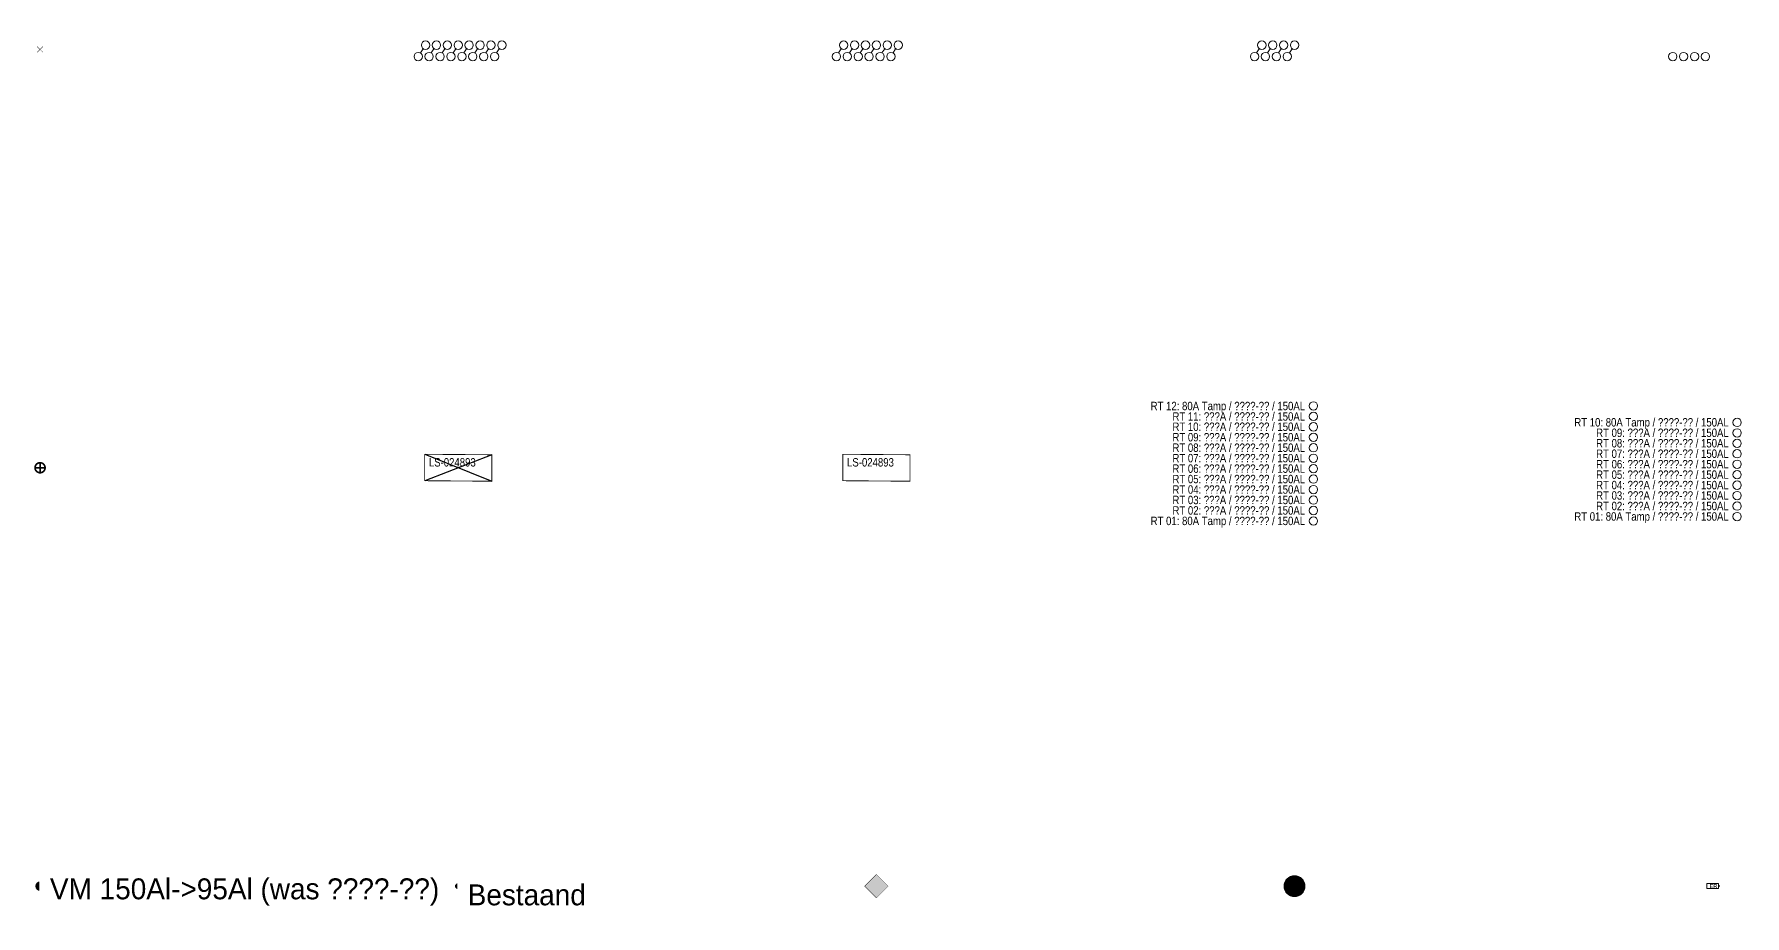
# Model space of a CAD drawing. Extents: x -25 to 358, y -10 to 454.
# Drawn here: x 149.3 to 353.8, y 96.5 to 201.8 of the extents above; entities that cross this region are included whole.
import ezdxf
from ezdxf.enums import TextEntityAlignment as Align

# ---------------------------------------------------------------- set-up
doc = ezdxf.new("R2018")
doc.units = 0
doc.header["$MEASUREMENT"] = 0
doc.linetypes.add('DASHED', pattern=[0.75, 0.5, -0.25])
for name, color, linetype, lineweight in [('01 - Bestaande kabel', 125, 'Continuous', 0), ('02 - Overzetter lijn', 7, 'Continuous', 0), ('02 - Sanering', 6, 'Continuous', 0), ('02 - Sanering lijn', 7, 'Continuous', 0), ('Aansluiting LS K01', 120, 'DASHED', 0), ('Aansluiting LS K02', 52, 'DASHED', 0), ('Aansluiting LS K03', 5, 'DASHED', 0), ('Aansluiting LS K06', 30, 'DASHED', 0), ('Aansluiting LS K07', 252, 'DASHED', 0), ('Aansluiting LS K08', 244, 'DASHED', 0), ('Aansluiting LS K09', 104, 'DASHED', 0), ('Aansluiting LS K10', 1, 'DASHED', 0), ('Aansluiting LS K11', 190, 'DASHED', 0), ('Aansluiting LS K12', 201, 'DASHED', 0), ('AANSLUITKAST', 7, 'Continuous', 0), ('Knooppunt LS AM', 7, 'Continuous', 0)]:
    doc.layers.add(name, color=color, linetype=linetype, lineweight=lineweight)
for name, color, linetype in [('01 - Station', 7, 'Continuous'), ('02 - Overzetter', 6, 'Continuous'), ('TEST_INSERT', 7, 'Continuous')]:
    doc.layers.add(name, color=color, linetype=linetype)
doc.layers.add('Aansluiting LS K04', color=7, linetype='DASHED', lineweight=0, true_color=0x00f000)
doc.layers.add('Aansluiting LS K05', color=7, linetype='DASHED', lineweight=0, true_color=0xeb00eb)
doc.styles.add('TECHBASE_ARIAL_NOVA_LIGHT', font='ArialNova-Light.ttf')

# ---------------------------------------------------------------- blocks, each defined once
blk = doc.blocks.new('TB_MOF bestaand-nieuw__40955691265E_0B312397_ANL1_TEXT1_H045')
h = blk.add_hatch(color=0)
h.dxf.hatch_style = 1
h.paths.add_polyline_path([(0, 0.5), (0, -0.5, 0.414214), (0.5, 0, 0.414214)])
at = {"layer": '01 - Bestaande kabel'}
h = blk.add_hatch(color=256, dxfattribs=at)
h.dxf.hatch_style = 1
h.paths.add_polyline_path([(-0.5, 0, 0.414214), (0, -0.5), (0, 0.5, 0.414214)])
blk.add_lwpolyline([(0, 0.5), (0, -0.5)], dxfattribs=at)
at = {"layer": '01 - Station'}
blk.add_lwpolyline([(0, 0.5), (0, -0.5)], dxfattribs=at)
at = {"layer": 'Knooppunt LS AM'}
blk.add_circle((0, 0), 0.5, dxfattribs=at)
at = {"lineweight": 30, "flags": 104}
blk.add_attdef('MOF_TEKST', text='', height=0.45, dxfattribs=at).set_placement((1.18, 0.93), align=Align.TOP_LEFT)
blk = doc.blocks.new('TB_BESTAANDE MOF__40955691265E_17C99F20_ANL1_BLACK_CONT7_1_TEXT1_H045')
at = {"layer": '01 - Bestaande kabel', "transparency": 33554687}
h = blk.add_hatch(color=256, dxfattribs=at)
h.dxf.hatch_style = 1
edge = h.paths.add_edge_path()
edge.add_arc((0, 0), 0.305, 0, 360)
at = {"color": 7, "linetype": 'Continuous'}
blk.add_circle((0, 0), 0.305, dxfattribs=at)
at = {"color": 7, "lineweight": 30, "flags": 104}
blk.add_attdef('MOF_TEKST', text='', height=0.45, dxfattribs=at).set_placement((1.13, 0.21), align=Align.TOP_LEFT)
blk = doc.blocks.new('TB_OVERZETTER__40955691265E_5DBAF48F_ANL1')
at = {"layer": '02 - Overzetter', "transparency": 33554687}
h = blk.add_hatch(color=0, dxfattribs=at)
h.dxf.hatch_style = 1
h.paths.add_polyline_path([(-1.41, 0), (0, 1.41), (1.41, 0), (0, -1.41)])
at = {"layer": '02 - Overzetter lijn', "const_width": 0.05}
blk.add_lwpolyline([(-1.41, 0), (0, 1.41), (1.41, 0), (0, -1.41)], close=True, dxfattribs=at)
blk = doc.blocks.new('TB_SANERING__40955691265E_2B4CFC34_ANL1')
at = {"layer": '02 - Sanering', "transparency": 33554687}
h = blk.add_hatch(color=0, dxfattribs=at)
h.dxf.hatch_style = 1
h.paths.add_polyline_path([(1.25, 0, 1), (-1.25, 0, 1)])
at = {"layer": '02 - Sanering lijn'}
blk.add_circle((0, 0), 1.25, dxfattribs=at)
blk = doc.blocks.new('TB_ER__40955691265E_7A475A8B_ANL1')
at = {"layer": 'Aansluiting LS K04', "linetype": 'Continuous'}
blk.add_lwpolyline([(-0.71, 0.3), (0.71, 0.3), (0.71, -0.29), (-0.71, -0.29)], close=True, dxfattribs=at)
at = {"layer": 'Aansluiting LS K04'}
for points in [[(0.81, 0), (0.71, 0.1)], [(0.71, 0), (0.81, 0)], [(0.81, 0), (0.71, -0.08)]]:
    blk.add_lwpolyline(points, dxfattribs=at)
at = {"layer": 'Aansluiting LS K04', "insert": (-0.38, 0.25), "char_height": 0.5, "attachment_point": 1, "style": 'TECHBASE_ARIAL_NOVA_LIGHT'}
blk.add_mtext_dynamic_manual_height_columns('ER', width=1.2986, gutter_width=2.5, heights=[0], dxfattribs=at)
blk = doc.blocks.new('TB_Lampie__40955691265E_17A284B9_ANL1')
at = {"const_width": 0.2}
blk.add_lwpolyline([(-0.6, 0.03, 1.031433), (0.6, 0.01, 0.965968)], format="xyb", close=True, dxfattribs=at)
for points in [[(-0.6, 0), (0.6, 0)], [(0, 0.6), (0, -0.6)]]:
    blk.add_lwpolyline(points, dxfattribs=at)
blk = doc.blocks.new('TB_LS KAST VERWIJDEREN__40955691265E_7ABCBC3D_ANL1')
at = {"layer": '01 - Station', "const_width": 0.1}
blk.add_lwpolyline([(-4.01, 1.61), (4.01, 1.55), (4.01, -1.61), (-4.01, -1.55)], close=True, dxfattribs=at)
at = {"layer": '01 - Station'}
for points in [[(-4.01, 1.61), (4.01, -1.61)], [(4.01, 1.55), (-4.01, -1.55)]]:
    blk.add_lwpolyline(points, dxfattribs=at)
at = {"style": 'TECHBASE_ARIAL_NOVA_LIGHT'}
blk.add_attdef('LS_KAST', (-3.51, 0.15), '', height=1, dxfattribs=at)
blk = doc.blocks.new('TB_LS KAST BEHOUDEN__40955691265E_CF6EBBA4_ANL1')
at = {"layer": '01 - Station', "const_width": 0.1}
blk.add_lwpolyline([(-4.01, 1.61), (4.01, 1.55), (4.01, -1.61), (-4.01, -1.55)], close=True, dxfattribs=at)
at = {"style": 'TECHBASE_ARIAL_NOVA_LIGHT'}
blk.add_attdef('LS_KAST', (-3.51, 0.15), '', height=1, dxfattribs=at)
blk = doc.blocks.new('TB_RT 1-12 LS__40955691265E_2D0FA900_ANL1_RT_BACK1')
at = {"linetype": 'DASHED'}
blk.add_wipeout([(-24.51, 8.12), (3.18, 8.12), (3.18, -7.51), (-24.51, -7.51)], dxfattribs=at)
at = {"layer": 'Aansluiting LS K01', "linetype": 'Continuous'}
blk.add_circle((2.26, -6.36), 0.5, dxfattribs=at)
at = {"layer": 'Aansluiting LS K02', "linetype": 'Continuous'}
blk.add_circle((2.26, -5.11), 0.5, dxfattribs=at)
at = {"layer": 'Aansluiting LS K03', "linetype": 'Continuous'}
blk.add_circle((2.26, -3.86), 0.5, dxfattribs=at)
at = {"layer": 'Aansluiting LS K04', "linetype": 'Continuous'}
blk.add_circle((2.26, -2.61), 0.5, dxfattribs=at)
at = {"layer": 'Aansluiting LS K05', "linetype": 'Continuous'}
blk.add_circle((2.26, -1.36), 0.5, dxfattribs=at)
at = {"layer": 'Aansluiting LS K06', "linetype": 'Continuous'}
blk.add_circle((2.26, -0.11), 0.5, dxfattribs=at)
at = {"layer": 'Aansluiting LS K07', "linetype": 'Continuous'}
blk.add_circle((2.26, 1.14), 0.5, dxfattribs=at)
at = {"layer": 'Aansluiting LS K08', "linetype": 'Continuous'}
blk.add_circle((2.26, 2.39), 0.5, dxfattribs=at)
at = {"layer": 'Aansluiting LS K09', "linetype": 'Continuous'}
blk.add_circle((2.26, 3.64), 0.5, dxfattribs=at)
at = {"layer": 'Aansluiting LS K10', "linetype": 'Continuous'}
blk.add_circle((2.26, 4.89), 0.5, dxfattribs=at)
at = {"layer": 'Aansluiting LS K11', "linetype": 'Continuous'}
blk.add_circle((2.26, 6.14), 0.5, dxfattribs=at)
at = {"layer": 'Aansluiting LS K12', "linetype": 'Continuous'}
blk.add_circle((2.26, 7.39), 0.5, dxfattribs=at)
at = {"layer": 'Aansluiting LS K01', "style": 'TECHBASE_ARIAL_NOVA_LIGHT'}
blk.add_attdef('RT_01:', text='', height=1, dxfattribs=at).set_placement((1.26, -6.85), align=Align.RIGHT)
at = {"layer": 'Aansluiting LS K02', "style": 'TECHBASE_ARIAL_NOVA_LIGHT'}
blk.add_attdef('RT_02:', text='', height=1, dxfattribs=at).set_placement((1.26, -5.6), align=Align.RIGHT)
at = {"layer": 'Aansluiting LS K03', "style": 'TECHBASE_ARIAL_NOVA_LIGHT'}
blk.add_attdef('RT_03:', text='', height=1, dxfattribs=at).set_placement((1.26, -4.35), align=Align.RIGHT)
at = {"layer": 'Aansluiting LS K04', "style": 'TECHBASE_ARIAL_NOVA_LIGHT'}
blk.add_attdef('RT_04:', text='', height=1, dxfattribs=at).set_placement((1.26, -3.1), align=Align.RIGHT)
at = {"layer": 'Aansluiting LS K05', "style": 'TECHBASE_ARIAL_NOVA_LIGHT'}
blk.add_attdef('RT_05:', text='', height=1, dxfattribs=at).set_placement((1.26, -1.85), align=Align.RIGHT)
at = {"layer": 'Aansluiting LS K06', "style": 'TECHBASE_ARIAL_NOVA_LIGHT'}
blk.add_attdef('RT_06:', text='', height=1, dxfattribs=at).set_placement((1.26, -0.6), align=Align.RIGHT)
at = {"layer": 'Aansluiting LS K07', "style": 'TECHBASE_ARIAL_NOVA_LIGHT'}
blk.add_attdef('RT_07:', text='', height=1, dxfattribs=at).set_placement((1.26, 0.65), align=Align.RIGHT)
at = {"layer": 'Aansluiting LS K08', "style": 'TECHBASE_ARIAL_NOVA_LIGHT'}
blk.add_attdef('RT_08:', text='', height=1, dxfattribs=at).set_placement((1.26, 1.9), align=Align.RIGHT)
at = {"layer": 'Aansluiting LS K09', "style": 'TECHBASE_ARIAL_NOVA_LIGHT'}
blk.add_attdef('RT_09:', text='', height=1, dxfattribs=at).set_placement((1.26, 3.15), align=Align.RIGHT)
at = {"layer": 'Aansluiting LS K10', "style": 'TECHBASE_ARIAL_NOVA_LIGHT'}
blk.add_attdef('RT_10:', text='', height=1, dxfattribs=at).set_placement((1.26, 4.4), align=Align.RIGHT)
at = {"layer": 'Aansluiting LS K11', "style": 'TECHBASE_ARIAL_NOVA_LIGHT'}
blk.add_attdef('RT_11:', text='', height=1, dxfattribs=at).set_placement((1.26, 5.63), align=Align.RIGHT)
at = {"layer": 'Aansluiting LS K12', "style": 'TECHBASE_ARIAL_NOVA_LIGHT'}
blk.add_attdef('RT_12:', text='', height=1, dxfattribs=at).set_placement((1.26, 6.88), align=Align.RIGHT)
blk = doc.blocks.new('TB_RT 1-10 LS__40955691265E_CA5A1F55_ANL1_RT_BACK1')
at = {"linetype": 'DASHED'}
blk.add_wipeout([(-23.85, 6.25), (3.84, 6.25), (3.84, -6.98), (-23.85, -6.98)], dxfattribs=at)
at = {"layer": 'Aansluiting LS K01', "linetype": 'Continuous'}
blk.add_circle((2.92, -5.83), 0.5, dxfattribs=at)
at = {"layer": 'Aansluiting LS K02', "linetype": 'Continuous'}
blk.add_circle((2.92, -4.58), 0.5, dxfattribs=at)
at = {"layer": 'Aansluiting LS K03', "linetype": 'Continuous'}
blk.add_circle((2.92, -3.33), 0.5, dxfattribs=at)
at = {"layer": 'Aansluiting LS K04', "linetype": 'Continuous'}
blk.add_circle((2.92, -2.08), 0.5, dxfattribs=at)
at = {"layer": 'Aansluiting LS K05', "linetype": 'Continuous'}
blk.add_circle((2.92, -0.83), 0.5, dxfattribs=at)
at = {"layer": 'Aansluiting LS K06', "linetype": 'Continuous'}
blk.add_circle((2.92, 0.42), 0.5, dxfattribs=at)
at = {"layer": 'Aansluiting LS K07', "linetype": 'Continuous'}
blk.add_circle((2.92, 1.67), 0.5, dxfattribs=at)
at = {"layer": 'Aansluiting LS K08', "linetype": 'Continuous'}
blk.add_circle((2.92, 2.92), 0.5, dxfattribs=at)
at = {"layer": 'Aansluiting LS K09', "linetype": 'Continuous'}
blk.add_circle((2.92, 4.17), 0.5, dxfattribs=at)
at = {"layer": 'Aansluiting LS K10', "linetype": 'Continuous'}
blk.add_circle((2.92, 5.42), 0.5, dxfattribs=at)
at = {"layer": 'Aansluiting LS K01', "style": 'TECHBASE_ARIAL_NOVA_LIGHT'}
blk.add_attdef('RT_01:', text='', height=1, dxfattribs=at).set_placement((1.92, -6.32), align=Align.RIGHT)
at = {"layer": 'Aansluiting LS K02', "style": 'TECHBASE_ARIAL_NOVA_LIGHT'}
blk.add_attdef('RT_02:', text='', height=1, dxfattribs=at).set_placement((1.92, -5.07), align=Align.RIGHT)
at = {"layer": 'Aansluiting LS K03', "style": 'TECHBASE_ARIAL_NOVA_LIGHT'}
blk.add_attdef('RT_03:', text='', height=1, dxfattribs=at).set_placement((1.92, -3.81), align=Align.RIGHT)
at = {"layer": 'Aansluiting LS K04', "style": 'TECHBASE_ARIAL_NOVA_LIGHT'}
blk.add_attdef('RT_04:', text='', height=1, dxfattribs=at).set_placement((1.92, -2.57), align=Align.RIGHT)
at = {"layer": 'Aansluiting LS K05', "style": 'TECHBASE_ARIAL_NOVA_LIGHT'}
blk.add_attdef('RT_05:', text='', height=1, dxfattribs=at).set_placement((1.92, -1.32), align=Align.RIGHT)
at = {"layer": 'Aansluiting LS K06', "style": 'TECHBASE_ARIAL_NOVA_LIGHT'}
blk.add_attdef('RT_06:', text='', height=1, dxfattribs=at).set_placement((1.92, -0.07), align=Align.RIGHT)
at = {"layer": 'Aansluiting LS K07', "style": 'TECHBASE_ARIAL_NOVA_LIGHT'}
blk.add_attdef('RT_07:', text='', height=1, dxfattribs=at).set_placement((1.92, 1.18), align=Align.RIGHT)
at = {"layer": 'Aansluiting LS K08', "style": 'TECHBASE_ARIAL_NOVA_LIGHT'}
blk.add_attdef('RT_08:', text='', height=1, dxfattribs=at).set_placement((1.92, 2.43), align=Align.RIGHT)
at = {"layer": 'Aansluiting LS K09', "style": 'TECHBASE_ARIAL_NOVA_LIGHT'}
blk.add_attdef('RT_09:', text='', height=1, dxfattribs=at).set_placement((1.92, 3.68), align=Align.RIGHT)
at = {"layer": 'Aansluiting LS K10', "style": 'TECHBASE_ARIAL_NOVA_LIGHT'}
blk.add_attdef('RT_10:', text='', height=1, dxfattribs=at).set_placement((1.92, 4.93), align=Align.RIGHT)
blk = doc.blocks.new('TB_Zekering__40955691265E_3E50730F_ANL1')
at = {"color": 0, "linetype": 'Continuous', "const_width": 0.05}
for points in [[(-0.36, 0.34), (0.35, -0.35)], [(-0.35, -0.35), (0.35, 0.35)]]:
    blk.add_lwpolyline(points, dxfattribs=at)
blk = doc.blocks.new('TB_LS Kast RT 1-8 L-R__40955691265E_1401D99F_ANL1')
at = {"layer": 'AANSLUITKAST'}
for points in [[(-4.53, -0.4), (-4.21, 0.06)], [(-3.23, -0.4), (-2.91, 0.06)], [(-1.93, -0.4), (-1.61, 0.06)], [(-0.62, -0.4), (-0.3, 0.06)], [(0.67, -0.4), (1, 0.07)], [(1.99, -0.4), (2.3, 0.07)], [(3.29, -0.4), (3.61, 0.07)], [(4.59, -0.4), (4.91, 0.07)]]:
    blk.add_lwpolyline(points, dxfattribs=at)
for centre in [(-3.91, 0.5), (-2.61, 0.5), (-1.3, 0.5), (0, 0.5), (1.3, 0.5), (2.61, 0.5), (3.91, 0.5), (5.22, 0.5), (-4.78, -0.87), (-3.48, -0.87), (-2.17, -0.87), (-0.87, -0.87), (0.44, -0.87), (1.74, -0.87), (3.05, -0.87), (4.35, -0.87)]:
    blk.add_circle(centre, 0.5, dxfattribs=at)
at = {"color": 7, "style": 'TECHBASE_ARIAL_NOVA_LIGHT'}
for tag, p in [('RI8', (-4.57, -1.76)), ('RI7', (-3.26, -1.76)), ('RI6', (-1.96, -1.76)), ('RI5', (-0.65, -1.76)), ('RI4', (0.65, -1.76)), ('RI3', (1.96, -1.76)), ('RI2', (3.26, -1.76)), ('RI1', (4.56, -1.76))]:
    blk.add_attdef(tag, text='', height=0.5, rotation=90, dxfattribs=at).set_placement(p, align=Align.RIGHT)
blk = doc.blocks.new('TB_LS Kast RT 1-6 L-R__40955691265E_9E8C4473_ANL1')
at = {"layer": 'AANSLUITKAST'}
for points in [[(-4.53, -0.4), (-4.21, 0.06)], [(-3.23, -0.4), (-2.91, 0.06)], [(-1.93, -0.4), (-1.61, 0.06)], [(-0.62, -0.4), (-0.3, 0.06)], [(0.67, -0.4), (1, 0.07)], [(1.99, -0.4), (2.3, 0.07)]]:
    blk.add_lwpolyline(points, dxfattribs=at)
for centre in [(-3.91, 0.5), (-2.61, 0.5), (-1.3, 0.5), (0, 0.5), (1.3, 0.5), (2.61, 0.5), (-4.78, -0.87), (-3.48, -0.87), (-2.17, -0.87), (-0.87, -0.87), (0.44, -0.87), (1.74, -0.87)]:
    blk.add_circle(centre, 0.5, dxfattribs=at)
at = {"color": 7, "style": 'TECHBASE_ARIAL_NOVA_LIGHT'}
for tag, p in [('RI6', (-4.57, -1.76)), ('RI5', (-3.26, -1.76)), ('RI4', (-1.96, -1.76)), ('RI3', (-0.65, -1.76)), ('RI2', (0.65, -1.76)), ('RI1', (1.96, -1.76))]:
    blk.add_attdef(tag, text='', height=0.5, rotation=90, dxfattribs=at).set_placement(p, align=Align.RIGHT)
blk = doc.blocks.new('TB_LS Kast RT 1-4 L-R__40955691265E_97770BF3_ANL1')
at = {"layer": 'AANSLUITKAST'}
for points in [[(-4.53, -0.4), (-4.21, 0.06)], [(-3.23, -0.4), (-2.91, 0.06)], [(-1.93, -0.4), (-1.61, 0.06)], [(-0.62, -0.4), (-0.3, 0.06)]]:
    blk.add_lwpolyline(points, dxfattribs=at)
for centre in [(-3.91, 0.5), (-2.61, 0.5), (-1.3, 0.5), (0, 0.5), (-4.78, -0.87), (-3.48, -0.87), (-2.17, -0.87), (-0.87, -0.87)]:
    blk.add_circle(centre, 0.5, dxfattribs=at)
at = {"color": 7, "style": 'TECHBASE_ARIAL_NOVA_LIGHT'}
for tag, p in [('RI4', (-4.57, -1.76)), ('RI3', (-3.26, -1.76)), ('RI2', (-1.96, -1.76)), ('RI1', (-0.65, -1.76))]:
    blk.add_attdef(tag, text='', height=0.5, rotation=90, dxfattribs=at).set_placement(p, align=Align.RIGHT)
blk = doc.blocks.new('TB_RT 1-4 LS kast__40955691265E_DA04E606_ANL1_RT_BACK1')
at = {"layer": 'AANSLUITKAST'}
for centre in [(-4.78, -0.87), (-3.48, -0.87), (-2.17, -0.87), (-0.87, -0.87)]:
    blk.add_circle(centre, 0.5, dxfattribs=at)
at = {"color": 7, "style": 'TECHBASE_ARIAL_NOVA_LIGHT'}
for tag, p in [('RI4', (-4.57, -1.76)), ('RI3', (-3.26, -1.76)), ('RI2', (-1.96, -1.76)), ('RI1', (-0.65, -1.76))]:
    blk.add_attdef(tag, text='', height=0.5, rotation=90, dxfattribs=at).set_placement(p, align=Align.RIGHT)

msp = doc.modelspace()

# ---------------------------------------------------------------- block references
at = {"layer": 'TEST_INSERT'}
for name, p in [('TB_LS Kast RT 1-8 L-R__40955691265E_1401D99F_ANL1', (200, 200)), ('TB_LS Kast RT 1-6 L-R__40955691265E_9E8C4473_ANL1', (250, 200)), ('TB_LS Kast RT 1-4 L-R__40955691265E_97770BF3_ANL1', (300, 200)), ('TB_RT 1-4 LS kast__40955691265E_DA04E606_ANL1_RT_BACK1', (350, 200)), ('TB_Zekering__40955691265E_3E50730F_ANL1', (150, 200)), ('TB_Lampie__40955691265E_17A284B9_ANL1', (150, 150)), ('TB_OVERZETTER__40955691265E_5DBAF48F_ANL1', (250, 100)), ('TB_SANERING__40955691265E_2B4CFC34_ANL1', (300, 100))]:
    msp.add_blockref(name, p, dxfattribs=at)
for name, p, values in [('TB_RT 1-12 LS__40955691265E_2D0FA900_ANL1_RT_BACK1', (300, 150), {'RT_12:': 'RT 12: 80A Tamp / ????-?? / 150AL', 'RT_11:': 'RT 11: ???A / ????-?? / 150AL', 'RT_10:': 'RT 10: ???A / ????-?? / 150AL', 'RT_09:': 'RT 09: ???A / ????-?? / 150AL', 'RT_08:': 'RT 08: ???A / ????-?? / 150AL', 'RT_07:': 'RT 07: ???A / ????-?? / 150AL', 'RT_06:': 'RT 06: ???A / ????-?? / 150AL', 'RT_05:': 'RT 05: ???A / ????-?? / 150AL', 'RT_04:': 'RT 04: ???A / ????-?? / 150AL', 'RT_03:': 'RT 03: ???A / ????-?? / 150AL', 'RT_02:': 'RT 02: ???A / ????-?? / 150AL', 'RT_01:': 'RT 01: 80A Tamp / ????-?? / 150AL'}), ('TB_RT 1-10 LS__40955691265E_CA5A1F55_ANL1_RT_BACK1', (350, 150), {'RT_10:': 'RT 10: 80A Tamp / ????-?? / 150AL', 'RT_09:': 'RT 09: ???A / ????-?? / 150AL', 'RT_08:': 'RT 08: ???A / ????-?? / 150AL', 'RT_07:': 'RT 07: ???A / ????-?? / 150AL', 'RT_06:': 'RT 06: ???A / ????-?? / 150AL', 'RT_05:': 'RT 05: ???A / ????-?? / 150AL', 'RT_04:': 'RT 04: ???A / ????-?? / 150AL', 'RT_03:': 'RT 03: ???A / ????-?? / 150AL', 'RT_02:': 'RT 02: ???A / ????-?? / 150AL', 'RT_01:': 'RT 01: 80A Tamp / ????-?? / 150AL'}), ('TB_LS KAST VERWIJDEREN__40955691265E_7ABCBC3D_ANL1', (200, 150), {'LS_KAST': 'LS-024893'}), ('TB_LS KAST BEHOUDEN__40955691265E_CF6EBBA4_ANL1', (250, 150), {'LS_KAST': 'LS-024893'})]:
    msp.add_blockref(name, p, dxfattribs=at).add_auto_attribs(values)
ref = msp.add_blockref('TB_MOF bestaand-nieuw__40955691265E_0B312397_ANL1_TEXT1_H045', (150, 100), dxfattribs=at)
lines = msp.add_mtext('VM 150Al->95Al (was ????-??)', dxfattribs={"layer": '0', "insert": (151.18, 100.93), "char_height": 2.5, "attachment_point": 1, "bg_fill": 3, "box_fill_scale": 1.5, "bg_fill_color": 256, "bg_fill_transparency": 0})
ref.add_attrib('MOF_TEKST', '', (151.18, 100.93), dxfattribs={"flags": 104}).embed_mtext(lines)
ref = msp.add_blockref('TB_BESTAANDE MOF__40955691265E_17C99F20_ANL1_BLACK_CONT7_1_TEXT1_H045', (200, 100), dxfattribs=at)
lines = msp.add_mtext('Bestaand', dxfattribs={"layer": '0', "color": 7, "insert": (201.13, 100.21), "char_height": 2.5, "attachment_point": 1, "bg_fill": 3, "box_fill_scale": 1.5, "bg_fill_color": 256, "bg_fill_transparency": 0})
ref.add_attrib('MOF_TEKST', '', (201.13, 100.21), dxfattribs={"flags": 104}).embed_mtext(lines)
at = {"layer": 'TEST_INSERT', "rotation": 0.01832137747396613}
msp.add_blockref('TB_ER__40955691265E_7A475A8B_ANL1', (350, 100), dxfattribs=at)

doc.saveas('drawing.dxf')
